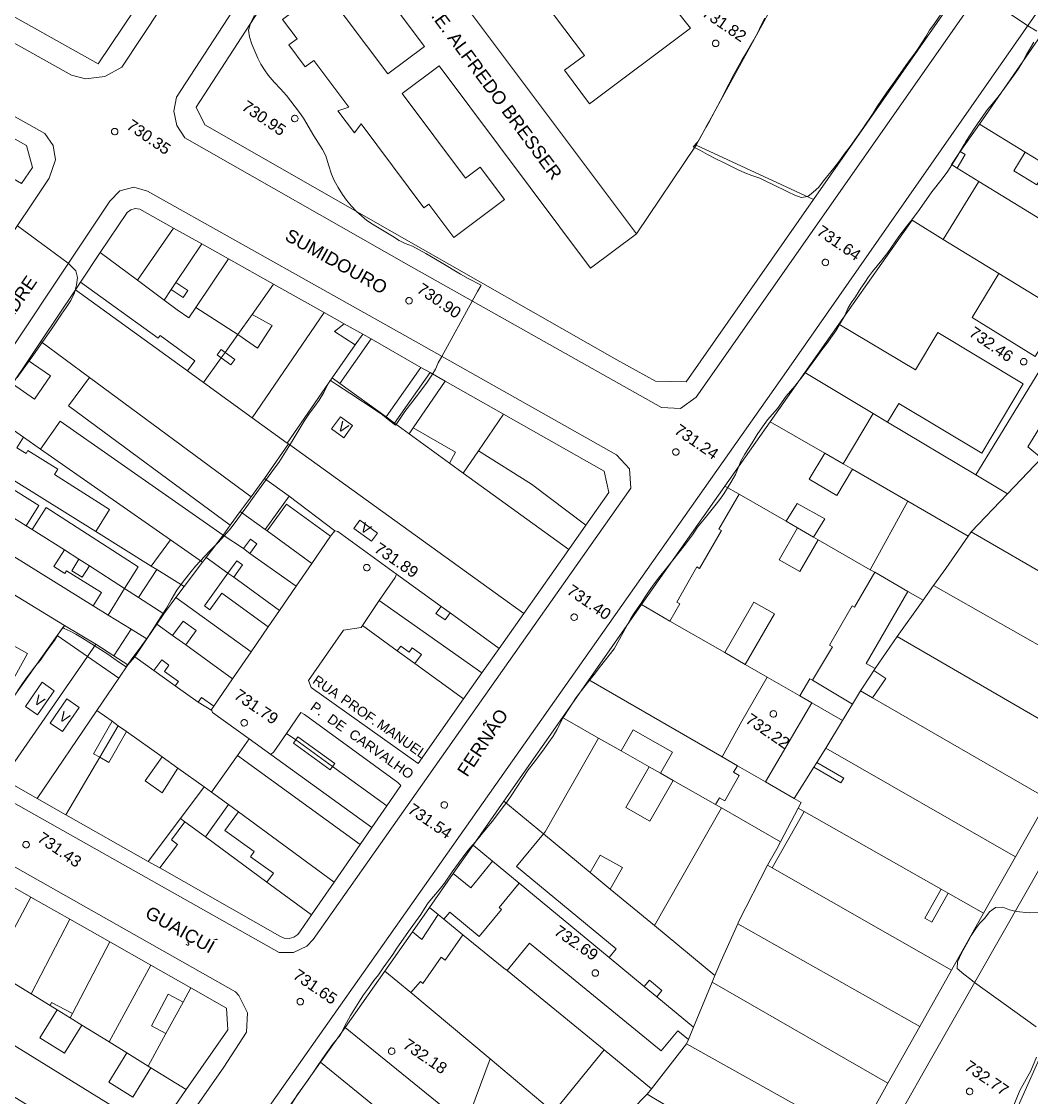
# Model space of a CAD drawing. Header units: metres. Extents: x 322294 to 7190115, y 7390841 to 10157759.
# Drawn here: x 322936.9 to 323092.1, y 7393447.9 to 7393613.1 of the extents above; entities that cross this region are included whole.
import ezdxf
from ezdxf.enums import TextEntityAlignment as Align

# ---------------------------------------------------------------- set-up
doc = ezdxf.new("R2010")
doc.units = ezdxf.units.M
doc.layers.get('0').update_dxf_attribs({"lineweight": 18})
for name, color, linetype, lineweight in [('100_SIST_VIARIO_MEIO_FIO', 1, 'Continuous', 18), ('108_SEP_FIS_CANT_CENT_ILHA', 7, 'Continuous', 18), ('160_P_SIMP_ASF_TOP', 7, 'Continuous', 18), ('168_P_SIMP_PARALE_TOP', 7, 'Continuous', 18), ('206_MURO_E_MURO_ARRIMO', 7, 'Continuous', 18), ('214_PROJ_BEIRAL_EDIF', 10, 'Continuous', 18), ('216_EDIF_NOTAVEL', 2, 'Continuous', 18), ('218_EDIF_NOTAVEL_TOP', 7, 'Continuous', 18), ('600_CURVA_MESTRA', 14, 'Continuous', 18), ('604_CURVA_INTERM', 7, 'Continuous', 18), ('606_PTO_COTADO', 7, 'Continuous', 18), ('608_PTO_COTADO_INTERVIA', 1, 'Continuous', 18)]:
    doc.layers.add(name, color=color, linetype=linetype, lineweight=lineweight)
doc.styles.add('Style-Arial', font='arial.ttf', dxfattribs={"height": 1.75})

# ---------------------------------------------------------------- blocks, each defined once
blk = doc.blocks.new('SP09')
at = {"color": 0, "linetype": 'Continuous'}
blk.add_lwpolyline([(-0.03, -0.51), (-0.14, -0.49), (-0.24, -0.46), (-0.31, -0.42), (-0.35, -0.39), (-0.42, -0.31), (-0.47, -0.24), (-0.51, -0.15), (-0.52, -0.09), (-0.52, 0.03), (-0.51, 0.11), (-0.48, 0.2), (-0.44, 0.27), (-0.4, 0.33), (-0.32, 0.39), (-0.23, 0.44), (-0.15, 0.48), (-0.1, 0.48), (-0.03, 0.48), (0.08, 0.48), (0.19, 0.44), (0.27, 0.4), (0.35, 0.32), (0.41, 0.23), (0.46, 0.11), (0.48, 0.03), (0.48, -0.03), (0.47, -0.08), (0.44, -0.21), (0.38, -0.3), (0.31, -0.38), (0.23, -0.44), (0.1, -0.49), (0.02, -0.51)], close=True, dxfattribs=at)
blk = doc.blocks.new('SP10')
at = {"color": 0, "linetype": 'Continuous'}
blk.add_lwpolyline([(-0.03, -0.51), (-0.14, -0.49), (-0.24, -0.46), (-0.31, -0.42), (-0.35, -0.39), (-0.42, -0.31), (-0.47, -0.24), (-0.51, -0.15), (-0.52, -0.09), (-0.52, 0.03), (-0.51, 0.11), (-0.48, 0.2), (-0.44, 0.27), (-0.4, 0.33), (-0.32, 0.39), (-0.23, 0.44), (-0.15, 0.48), (-0.1, 0.48), (-0.03, 0.48), (0.08, 0.48), (0.19, 0.44), (0.27, 0.4), (0.35, 0.32), (0.41, 0.23), (0.46, 0.11), (0.48, 0.03), (0.48, -0.03), (0.47, -0.08), (0.44, -0.21), (0.38, -0.3), (0.31, -0.38), (0.23, -0.44), (0.1, -0.49), (0.02, -0.51)], close=True, dxfattribs=at)

msp = doc.modelspace()

# ---------------------------------------------------------------- linework, layer by layer
at = {"layer": '100_SIST_VIARIO_MEIO_FIO'}
for points in [[(323022.846, 7393726.842), (323025.756, 7393724.57), (323026.823, 7393721.814), (323026.161, 7393718.934), (322973.298, 7393637.741), (322952.353, 7393606.114), (322949.743, 7393604.674), (322946.78, 7393604.349), (322944.601, 7393604.875), (322853.546, 7393655.928), (322817.077, 7393676.634), (322815.979, 7393678.578), (322815.788, 7393680.803), (322816.723, 7393683.184), (322876.239, 7393763.209), (322904.689, 7393802.35), (322907.443, 7393803.45), (322909.671, 7393803.269), (322911.645, 7393802.254), (322985.906, 7393751.814)], [(322772.667, 7393624.5), (322799.154, 7393659.968), (322805.082, 7393667.568), (322807.802, 7393668.769), (322810.041, 7393668.79), (322811.813, 7393668.223), (322940.539, 7393595.952), (322941.779, 7393594.093), (322942.152, 7393591.891), (322941.214, 7393589.083), (322911.045, 7393544.033), (322908.4, 7393542.706), (322906.169, 7393542.779), (322773.037, 7393617.48), (322771.787, 7393619.329), (322771.435, 7393621.533), (322771.911, 7393623.413)], [(322956.287, 7393587.088), (322954.199, 7393587.706), (322952.049, 7393587.147), (322950.503, 7393585.55), (322907.344, 7393520.883), (322903.406, 7393514.297), (322903.578, 7393512.086), (322904.374, 7393510.826), (322976.5, 7393470.182), (322978.732, 7393470.195), (322980.747, 7393471.153), (322981.746, 7393472.189), (323030.519, 7393541.505), (323030.344, 7393544.441), (323028.326, 7393546.609), (322997.897, 7393563.735)], [(322847.495, 7393430.969), (322845.464, 7393426.544), (322845.645, 7393424.317), (322845.906, 7393423.614), (322886.75, 7393382.448), (322889.405, 7393380.496), (322905.017, 7393373.258), (322909.758, 7393371.497), (322911.202, 7393371.824), (322912.169, 7393372.7), (322968.022, 7393452.599), (322971.487, 7393457.984), (322971.647, 7393460.947), (322970.342, 7393463.613), (322969.787, 7393464.177), (322900.535, 7393503.328), (322898.313, 7393503.566), (322896.173, 7393502.921), (322894.452, 7393501.494), (322875.46, 7393472.999)]]:
    msp.add_lwpolyline(points, close=True, dxfattribs=at)
for points in [[(323103.206, 7393644.916), (323040.574, 7393555.447), (323038.188, 7393553.724), (323035.249, 7393553.879), (322996.362, 7393575.727), (322962.021, 7393595.284), (322960.779, 7393597.142), (322960.34, 7393599.335), (322960.772, 7393601.528), (322985.793, 7393639.968), (323034.416, 7393714.048), (323036.993, 7393715.538), (323039.956, 7393715.816), (323041.498, 7393715.445), (323120.653, 7393677.106)], [(322955.03, 7393418.191), (323023.296, 7393515.176), (323054.462, 7393559.412), (323093.935, 7393615.931)], [(323104.992, 7393503.523), (323076.703, 7393453.953), (323062.432, 7393428.811)]]:
    msp.add_lwpolyline(points, dxfattribs=at)
at = {"layer": '108_SEP_FIS_CANT_CENT_ILHA'}
msp.add_lwpolyline([(323094.74, 7393457.175), (323088.943, 7393444.211), (323085.446, 7393435.838), (323079.188, 7393416.868), (323077.469, 7393408.805), (323076.349, 7393402.911), (323075.204, 7393393.987), (323074.63, 7393388.447), (323074.326, 7393382.455), (323074.296, 7393379.455), (323074.474, 7393371.118), (323074.958, 7393365.119), (323075.806, 7393363.925), (323078.28, 7393363.847), (323080.083, 7393365.314), (323080.106, 7393378.93), (323080.374, 7393386.424), (323081, 7393393.897), (323081.981, 7393401.332), (323083.022, 7393407.241), (323083.477, 7393409.479), (323087.206, 7393423.431), (323091.881, 7393436.169), (323098.381, 7393451.112)], dxfattribs=at)
at = {"layer": '206_MURO_E_MURO_ARRIMO'}
for p, q in [((323058.586, 7393585.793), (323084.213, 7393622.439)), ((322974.562, 7393616.663), (322963.778, 7393599.976)), ((322963.778, 7393599.976), (322965.122, 7393597.259)), ((322965.122, 7393597.259), (322994.236, 7393580.632)), ((323081.143, 7393593.148), (323079.769, 7393591.161)), ((323039.019, 7393557.811), (323058.586, 7393585.793)), ((323069.682, 7393576.912), (323073.746, 7393582.645)), ((322994.236, 7393580.632), (323028.393, 7393561.178)), ((323062.489, 7393566.685), (323069.682, 7393576.912)), ((322946.019, 7393573.132), (322945.222, 7393571.938)), ((322989.358, 7393565.104), (322986.497, 7393566.727)), ((322990.624, 7393564.387), (322989.358, 7393565.104)), ((322939.916, 7393563.99), (322937.988, 7393561.102)), ((323028.393, 7393561.178), (323034.347, 7393557.9)), ((322999.727, 7393559.223), (322998.298, 7393560.033)), ((323034.347, 7393557.9), (323039.019, 7393557.811)), ((323051.925, 7393551.665), (323057.245, 7393559.23)), ((323026.419, 7393544.081), (323010.996, 7393552.831)), ((323027.161, 7393540.797), (323026.419, 7393544.081)), ((323032.185, 7393523.599), (323044.995, 7393541.812)), ((323023.624, 7393535.781), (323027.161, 7393540.797)), ((322984.418, 7393534.098), (322985.08, 7393534.908)), ((322974.845, 7393520.2), (322976.577, 7393522.714)), ((322966.119, 7393507.53), (322966.462, 7393508.029)), ((322966.178, 7393507.346), (322966.119, 7393507.53)), ((323011.024, 7393493.422), (323020.029, 7393506.281)), ((322975.262, 7393500.603), (322971.905, 7393503.003)), ((323006.302, 7393486.678), (323011.024, 7393493.422)), ((322988.974, 7393486.791), (322990.765, 7393489.389)), ((323003.264, 7393482.339), (323006.302, 7393486.678)), ((322956.381, 7393484.185), (322958.165, 7393483.173)), ((322996.984, 7393473.369), (322999.597, 7393477.102)), ((322986.646, 7393458.678), (322992.769, 7393467.351))]:
    msp.add_line(p, q, dxfattribs=at)
for points in [[(323062.02, 7393633.283), (323040.593, 7393594.165)], [(323040.593, 7393594.165), (323031.395, 7393580.539)], [(323040.593, 7393594.165), (323058.586, 7393585.793)], [(323080.642, 7393590.627), (323079.769, 7393591.161)], [(323078.519, 7393579.653), (323073.746, 7393582.645)], [(322989.358, 7393565.104), (322988.206, 7393563.469)], [(322967.627, 7393561.503), (322968.217, 7393562.333)], [(322939.866, 7393547.487), (322937.27, 7393549.302)], [(322948.359, 7393534.842), (322956.875, 7393529.531)], [(322968.641, 7393528.46), (322969.533, 7393527.814)], [(322942.432, 7393518.853), (322943.548, 7393520.417)], [(322948.342, 7393517.521), (322947.056, 7393515.659)], [(322953.276, 7393514.375), (322951.144, 7393515.734)], [(323058.358, 7393508.53), (323056.506, 7393509.596)], [(322948.947, 7393500.177), (322951.794, 7393505.022)], [(322979.053, 7393502.824), (322984.707, 7393498.735)], [(323011.024, 7393493.422), (323017.111, 7393488.4)], [(323009.303, 7393484.203), (323006.302, 7393486.678)], [(323027.199, 7393469.44), (323013.382, 7393480.838)], [(323004.73, 7393472.935), (323011.045, 7393467.808), (323011.527, 7393467.415)], [(322996.732, 7393464.038), (323008.905, 7393453.865)], [(323034.52, 7393463.4), (323032.599, 7393464.985)]]:
    msp.add_lwpolyline(points, dxfattribs=at)
at = {"layer": '214_PROJ_BEIRAL_EDIF'}
for points in [[(322955.339, 7393626.105), (322959.98, 7393623.416), (322948.695, 7393606.625), (322890.352, 7393639.325), (322899.961, 7393654.599), (322913.479, 7393646.678), (322954.002, 7393623.823)], [(323117.675, 7393576.827), (323113.444, 7393579.414), (323105.953, 7393583.995), (323102.792, 7393585.928), (323094.626, 7393590.922), (323091.125, 7393593.063), (323084.067, 7393597.379), (323098.3, 7393617.971), (323100.36, 7393616.782), (323116.136, 7393607.683), (323123.453, 7393603.558), (323118.522, 7393594.811), (323106.952, 7393601.333), (323106.796, 7393601.057), (323105.048, 7393602.043), (323104.054, 7393600.279), (323101.576, 7393602.008), (323098.71, 7393597.898), (323128.551, 7393579.666), (323126.116, 7393576.158), (323123.926, 7393573.003), (323122.141, 7393574.095)], [(322920.013, 7393603.969), (322937.688, 7393594.077), (322938.624, 7393590.726), (322936.922, 7393588.272), (322917.664, 7393599.42), (322917.373, 7393599.583)], [(323091.125, 7393593.063), (323084.067, 7393597.379), (323081.143, 7393593.148), (323081.9, 7393592.685), (323080.642, 7393590.627), (323083.981, 7393588.585), (323101.38, 7393577.944), (323108.733, 7393573.448), (323110.022, 7393575.556), (323111.642, 7393576.468), (323113.444, 7393579.414), (323105.953, 7393583.995), (323104.211, 7393581.145), (323101.05, 7393583.079), (323102.792, 7393585.928), (323094.626, 7393590.922), (323092.88, 7393588.067), (323089.379, 7393590.208)], [(323091.125, 7393593.063), (323094.626, 7393590.922), (323092.88, 7393588.067), (323089.379, 7393590.208)], [(323097.224, 7393568.223), (323087.078, 7393574.423), (323078.519, 7393579.653), (323083.981, 7393588.585), (323101.38, 7393577.944), (323098.464, 7393573.176), (323099.766, 7393572.38)], [(322960.307, 7393581.413), (322954.745, 7393573.417), (322949.048, 7393577.669), (322953.147, 7393583.809), (322953.71, 7393584.231), (322954.421, 7393584.427), (322955.135, 7393584.309)], [(322960.637, 7393573.043), (322959.915, 7393571.965), (322958.84, 7393570.361), (322954.745, 7393573.417), (322960.307, 7393581.413), (322964.626, 7393578.995)], [(322968.217, 7393562.333), (322967.592, 7393562.785), (322966.995, 7393561.961), (322967.627, 7393561.503), (322964.912, 7393557.687), (322962.439, 7393559.477), (322963.567, 7393561.035), (322958.223, 7393564.903), (322957.936, 7393564.507), (322946.019, 7393573.132), (322949.048, 7393577.669), (322954.745, 7393573.417), (322958.84, 7393570.361), (322960.848, 7393568.861), (322962.662, 7393567.626), (322963.723, 7393569.208), (322970.186, 7393565.1)], [(322960.637, 7393573.043), (322964.626, 7393578.995), (322968.738, 7393576.693), (322963.723, 7393569.208), (322962.662, 7393567.626), (322960.848, 7393568.861), (322958.84, 7393570.361), (322959.915, 7393571.965), (322961.754, 7393570.732), (322962.477, 7393571.81)], [(322972.362, 7393568.159), (322970.186, 7393565.1), (322963.723, 7393569.208), (322968.738, 7393576.693), (322975.672, 7393572.81)], [(323096.719, 7393556.306), (323091.531, 7393547.848), (323093.622, 7393546.102), (323088.39, 7393540.612), (323083.509, 7393543.53), (323093.188, 7393559.368), (323095.123, 7393558.186), (323098.422, 7393563.585), (323095.059, 7393565.639), (323092.664, 7393561.719), (323082.944, 7393567.659), (323087.078, 7393574.423), (323097.224, 7393568.223), (323103.557, 7393564.353), (323103.155, 7393563.887), (323098.287, 7393558.249)], [(322970.186, 7393565.1), (322973.18, 7393562.996), (322975.418, 7393566.448), (322972.362, 7393568.159), (322975.672, 7393572.81), (322983.428, 7393568.468), (322972.396, 7393552.27), (322964.912, 7393557.687), (322967.627, 7393561.503), (322969.117, 7393560.425), (322969.704, 7393561.236), (322968.217, 7393562.333)], [(322947.383, 7393558.481), (322972.205, 7393540.167), (322974.268, 7393542.988), (322977.929, 7393548.267), (322977.724, 7393548.415), (322972.396, 7393552.27), (322964.912, 7393557.687), (322962.439, 7393559.477), (322945.222, 7393571.938), (322939.916, 7393563.99)], [(322988.206, 7393563.469), (322985.04, 7393565.547), (322986.497, 7393566.727), (322983.428, 7393568.468), (322972.396, 7393552.27), (322977.724, 7393548.415), (322984.653, 7393558.426)], [(323069.981, 7393551.617), (323067.773, 7393552.936), (323057.245, 7393559.23), (323062.489, 7393566.685), (323074.249, 7393559.655), (323077.67, 7393565.378), (323090.824, 7393557.515), (323084.462, 7393546.873), (323071.704, 7393554.5)], [(322985.825, 7393557.576), (322990.624, 7393564.387), (322998.298, 7393560.033), (322992.932, 7393552.416)], [(322935.571, 7393557.482), (322937.988, 7393561.102), (322941.403, 7393558.715), (322938.911, 7393555.149)], [(322968.995, 7393535.783), (322944.157, 7393554.109), (322947.383, 7393558.481), (322972.205, 7393540.167), (322970.552, 7393537.907)], [(322994.255, 7393551.455), (322992.932, 7393552.416), (322985.825, 7393557.576), (322984.653, 7393558.426), (322977.724, 7393548.415), (322977.929, 7393548.267), (323014.092, 7393522.266), (323020.988, 7393532.044), (323004.798, 7393543.8), (323002.67, 7393545.345), (322996.489, 7393549.833)], [(322996.489, 7393549.833), (322994.255, 7393551.455), (322999.727, 7393559.223), (323002.004, 7393557.931), (322997.099, 7393550.729)], [(323004.798, 7393543.8), (323002.67, 7393545.345), (323003.624, 7393547.028), (322997.099, 7393550.729), (323002.004, 7393557.931), (323010.996, 7393552.831), (323007.155, 7393547.234)], [(323118.95, 7393537.775), (323096.719, 7393556.306), (323091.531, 7393547.848), (323093.622, 7393546.102), (323115.481, 7393527.843), (323121.76, 7393535.432)], [(323073.087, 7393539.48), (323064.573, 7393544.383), (323063.15, 7393545.202), (323067.773, 7393552.936), (323069.981, 7393551.617), (323083.509, 7393543.53), (323088.39, 7393540.612), (323082.826, 7393534.775), (323082.373, 7393534.134)], [(322937.27, 7393549.302), (322932.388, 7393552.714), (322928.658, 7393547.127), (322935.298, 7393542.986), (322948.359, 7393534.842), (322950.48, 7393538.21), (322941.989, 7393543.559), (322942.507, 7393544.381), (322937.934, 7393547.262), (322937.643, 7393546.801), (322936.248, 7393547.68)], [(322939.866, 7393547.487), (322959.804, 7393533.553), (322964.743, 7393530.102), (322965.318, 7393530.865), (322967.901, 7393534.291), (322942.87, 7393551.785)], [(322985.93, 7393552.444), (322984.575, 7393550.577), (322986.448, 7393549.217), (322987.803, 7393551.084)], [(323060.312, 7393546.836), (323057.94, 7393542.867), (323062.159, 7393540.345), (323064.573, 7393544.383), (323073.087, 7393539.48), (323067.305, 7393528.967), (323059.312, 7393533.569), (323058.612, 7393533.972), (323060.328, 7393536.752), (323056.062, 7393539.128), (323054.404, 7393536.395), (323047.174, 7393540.558), (323044.995, 7393541.812), (323051.925, 7393551.665)], [(322978.068, 7393540.237), (322985.08, 7393534.908), (322985.536, 7393534.809), (322994.517, 7393528.272), (323001.394, 7393523.341), (323002.778, 7393522.338), (323010.297, 7393516.885), (323014.092, 7393522.266), (322977.929, 7393548.267), (322974.268, 7393542.988)], [(322937.644, 7393535.712), (322939.61, 7393538.832), (322934.65, 7393541.957), (322935.298, 7393542.986), (322928.658, 7393547.127), (322925.955, 7393543.079)], [(323007.155, 7393547.234), (323015.3, 7393542.085), (323023.624, 7393535.781), (323020.988, 7393532.044), (323004.798, 7393543.8)], [(323064.573, 7393544.383), (323063.15, 7393545.202), (323060.312, 7393546.836), (323057.94, 7393542.867), (323062.159, 7393540.345)], [(323088.39, 7393540.612), (323082.826, 7393534.775), (323109.313, 7393519.43), (323115.38, 7393527.72), (323115.481, 7393527.843), (323093.622, 7393546.102)], [(322947.972, 7393523.419), (322923.105, 7393538.809), (322925.955, 7393543.079), (322937.644, 7393535.712), (322938.56, 7393535.135), (322943.52, 7393532.008), (322941.927, 7393529.435), (322943.594, 7393528.403), (322943.843, 7393528.805), (322949.238, 7393525.465)], [(322970.552, 7393537.907), (322972.205, 7393540.167), (322974.268, 7393542.988), (322978.068, 7393540.237), (322974.373, 7393535.141)], [(323058.427, 7393511.993), (323058.02, 7393512.227), (323056.506, 7393509.596), (323051.482, 7393512.489), (323048.107, 7393514.432), (323052.577, 7393522.197), (323049.446, 7393523.999), (323044.976, 7393516.235), (323036.551, 7393521.085), (323038.067, 7393523.718), (323037.576, 7393524.001), (323040.683, 7393529.397), (323041.105, 7393529.154), (323044.448, 7393534.96), (323044.075, 7393535.174), (323047.174, 7393540.558), (323054.404, 7393536.395), (323056.143, 7393535.394), (323053.329, 7393530.507), (323056.499, 7393528.682), (323059.312, 7393533.569), (323067.305, 7393528.967), (323067.991, 7393528.572), (323064.901, 7393523.205), (323064.541, 7393523.412), (323061.071, 7393517.385), (323061.504, 7393517.136)], [(322947.972, 7393523.419), (322950.257, 7393522.005), (322953.76, 7393519.837), (322951.144, 7393515.734), (322948.342, 7393517.521), (322943.548, 7393520.417), (322935.508, 7393525.292), (322929.325, 7393529.042), (322920.259, 7393534.547), (322923.105, 7393538.809)], [(322938.56, 7393535.135), (322940.743, 7393538.522), (322954.877, 7393529.414), (322952.786, 7393526.092), (322947.371, 7393529.581), (322945.766, 7393530.592), (322943.52, 7393532.008)], [(322970.552, 7393537.907), (322974.373, 7393535.141), (322974.671, 7393534.925), (322981.555, 7393529.941), (322979.131, 7393526.422), (322972.037, 7393531.472), (322973.104, 7393532.944), (322972.089, 7393533.679), (322971.016, 7393532.199), (322967.901, 7393534.291), (322968.995, 7393535.783)], [(322974.671, 7393534.925), (322981.555, 7393529.941), (322984.418, 7393534.098), (322977.636, 7393539.015)], [(323058.612, 7393533.972), (323056.143, 7393535.394), (323054.404, 7393536.395), (323056.062, 7393539.128), (323060.328, 7393536.752)], [(323082.373, 7393534.134), (323073.087, 7393539.48), (323067.305, 7393528.967), (323067.991, 7393528.572), (323073.075, 7393525.645), (323075.422, 7393524.294), (323077.028, 7393526.525), (323078.903, 7393529.131)], [(322988.893, 7393536.547), (322987.986, 7393535.286), (322990.694, 7393533.338), (322991.601, 7393534.6)], [(323059.312, 7393533.569), (323058.612, 7393533.972), (323056.143, 7393535.394), (323053.329, 7393530.507), (323056.499, 7393528.682)], [(323082.373, 7393534.134), (323082.826, 7393534.775), (323109.313, 7393519.43), (323104.494, 7393510.976), (323077.028, 7393526.525), (323078.903, 7393529.131)], [(322957.703, 7393529.015), (322961.935, 7393526.376), (322964.743, 7393530.102), (322959.804, 7393533.553), (322956.875, 7393529.531)], [(322969.533, 7393527.814), (322976.577, 7393522.714), (322979.131, 7393526.422), (322972.037, 7393531.472), (322971.016, 7393532.199), (322967.901, 7393534.291), (322965.318, 7393530.865), (322968.641, 7393528.46), (322970.007, 7393530.344), (322970.899, 7393529.698)], [(322947.371, 7393529.581), (322945.766, 7393530.592), (322944.668, 7393528.817), (322946.281, 7393527.819)], [(322968.641, 7393528.46), (322965.061, 7393523.399), (322965.883, 7393522.802), (322967.735, 7393525.355), (322974.845, 7393520.2), (322972.195, 7393516.352), (322960.669, 7393524.697), (322961.935, 7393526.376), (322964.743, 7393530.102), (322965.318, 7393530.865)], [(322926.178, 7393523.387), (322927.073, 7393524.995), (322929.325, 7393529.042), (322935.508, 7393525.292), (322932.147, 7393519.251), (322937.837, 7393516.085), (322930.428, 7393502.767), (322920.22, 7393508.447), (322927.533, 7393521.591), (322925.736, 7393522.591)], [(322958.816, 7393522.206), (322959.034, 7393522.528), (322960.669, 7393524.697), (322961.935, 7393526.376), (322957.703, 7393529.015), (322954.93, 7393524.71)], [(323002.778, 7393522.338), (323010.297, 7393516.885), (323007.635, 7393513.11), (322991.901, 7393524.232), (322994.338, 7393527.755), (322994.517, 7393528.272), (323001.394, 7393523.341), (323000.607, 7393522.256), (323001.991, 7393521.253)], [(323067.857, 7393513.502), (323068.057, 7393513.794), (323066.701, 7393514.575), (323073.075, 7393525.645), (323067.991, 7393528.572), (323064.901, 7393523.205), (323064.541, 7393523.412), (323061.071, 7393517.385), (323061.504, 7393517.136), (323058.427, 7393511.993), (323064.566, 7393508.322), (323065.794, 7393510.347), (323067.274, 7393512.647)], [(323075.422, 7393524.294), (323071.421, 7393518.729), (323099.612, 7393502.412), (323104.494, 7393510.976), (323077.028, 7393526.525)], [(322954.93, 7393524.71), (322952.786, 7393526.092), (322950.257, 7393522.005), (322953.76, 7393519.837), (322956.191, 7393518.332), (322957.746, 7393520.628), (322958.816, 7393522.206)], [(322960.154, 7393518.884), (322957.746, 7393520.628), (322958.816, 7393522.206), (322959.034, 7393522.528), (322960.669, 7393524.697), (322972.195, 7393516.352), (322969.352, 7393512.225), (322962.174, 7393517.422), (322963.767, 7393519.618), (322961.748, 7393521.082)], [(322997.357, 7393514.575), (323004.847, 7393509.157), (323007.635, 7393513.11), (322991.901, 7393524.232), (322989.312, 7393520.393), (322994.659, 7393516.526), (322995.185, 7393517.25), (322996.471, 7393516.318), (322996.947, 7393516.976), (322998.357, 7393515.954)], [(323044.563, 7393500.23), (323024.058, 7393512.036), (323025.391, 7393513.94), (323032.185, 7393523.599), (323036.551, 7393521.085), (323044.976, 7393516.235), (323048.107, 7393514.432), (323051.482, 7393512.489), (323047.581, 7393505.713)], [(323044.976, 7393516.235), (323048.107, 7393514.432), (323052.577, 7393522.197), (323049.446, 7393523.999)], [(322960.154, 7393518.884), (322962.174, 7393517.422), (322969.352, 7393512.225), (322966.462, 7393508.029), (322964.592, 7393509.367), (322964.056, 7393508.618), (322960.549, 7393511.129), (322961.032, 7393511.796), (322958.884, 7393513.354), (322959.578, 7393514.313), (322958.472, 7393515.115), (322957.279, 7393513.469), (322954.328, 7393515.582), (322956.191, 7393518.332), (322957.746, 7393520.628)], [(322997.357, 7393514.575), (322994.659, 7393516.526), (322989.312, 7393520.393), (322989.106, 7393520.088), (322986.386, 7393519.688), (322981.047, 7393511.933), (322981.425, 7393510.88), (322997.852, 7393499.239), (323004.847, 7393509.157)], [(322947.056, 7393515.659), (322942.432, 7393518.853), (322928.839, 7393499.805), (322934.061, 7393496.843)], [(323067.857, 7393513.502), (323068.057, 7393513.794), (323071.421, 7393518.729), (323099.612, 7393502.412), (323094.661, 7393493.727), (323067.655, 7393509.276), (323069.686, 7393512.256)], [(322947.056, 7393515.659), (322951.882, 7393512.326), (322948.507, 7393507.364), (322939.321, 7393493.861), (322934.061, 7393496.843)], [(322948.507, 7393507.364), (322951.882, 7393512.326), (322953.276, 7393514.375), (322954.328, 7393515.582), (322957.279, 7393513.469), (322960.549, 7393511.129), (322964.056, 7393508.618), (322966.178, 7393507.346), (322966.281, 7393507.025), (322971.905, 7393503.003), (322970.105, 7393500.439), (322966.144, 7393494.797), (322965.006, 7393495.608), (322960.944, 7393498.502), (322958.54, 7393500.215), (322953.043, 7393504.132), (322951.794, 7393505.022), (322950.849, 7393505.695)], [(322940.097, 7393511.681), (322941.963, 7393510.393), (322939.402, 7393506.684), (322937.536, 7393507.973)], [(323046.903, 7393498.882), (323044.563, 7393500.23), (323024.058, 7393512.036), (323020.029, 7393506.281), (323025.577, 7393503.125), (323029.059, 7393501.143), (323030.898, 7393504.375), (323036.928, 7393500.944), (323035.089, 7393497.712), (323037.027, 7393496.609), (323043.546, 7393492.9), (323044.149, 7393493.96), (323044.951, 7393493.503), (323047.159, 7393497.384), (323046.322, 7393497.86)], [(323064.566, 7393508.322), (323065.794, 7393510.347), (323067.655, 7393509.276), (323094.661, 7393493.727), (323089.612, 7393484.87), (323060.465, 7393501.58), (323063.052, 7393505.827)], [(322943.914, 7393509.117), (322941.362, 7393505.423), (322943.238, 7393504.127), (322945.79, 7393507.822)], [(323055.648, 7393493.847), (323058.636, 7393498.644), (323059.081, 7393499.358), (323060.465, 7393501.58), (323063.052, 7393505.827), (323058.358, 7393508.53), (323051.196, 7393496.411)], [(322950.849, 7393505.695), (322948.507, 7393507.364), (322939.321, 7393493.861), (322943.759, 7393491.344), (322948.947, 7393500.177), (322948.018, 7393500.703)], [(322984.707, 7393498.735), (322985.063, 7393499.227), (322979.409, 7393503.316), (322979.053, 7393502.824), (322977.655, 7393503.836), (322979.86, 7393507.032), (322980.426, 7393506.762), (322994.72, 7393496.284), (322995.206, 7393495.831), (322993.049, 7393492.701)], [(322960.944, 7393498.502), (322965.006, 7393495.608), (322961.362, 7393490.781), (322956.381, 7393484.185), (322943.759, 7393491.344), (322948.947, 7393500.177), (322950.349, 7393499.382), (322953.043, 7393504.132), (322958.54, 7393500.215), (322955.93, 7393496.569), (322958.543, 7393494.699)], [(322984.707, 7393498.735), (322984.351, 7393498.242), (322978.697, 7393502.331), (322979.053, 7393502.824), (322977.655, 7393503.836), (322975.706, 7393501.011), (322975.262, 7393500.603), (322990.765, 7393489.389), (322993.049, 7393492.701)], [(323035.089, 7393497.712), (323033.335, 7393498.71), (323029.059, 7393501.143), (323030.898, 7393504.375), (323036.928, 7393500.944)], [(323024.305, 7393482.466), (323017.111, 7393488.4), (323017.393, 7393488.741), (323025.577, 7393503.125), (323029.059, 7393501.143), (323033.335, 7393498.71), (323029.766, 7393492.439), (323033.459, 7393490.338), (323037.027, 7393496.609), (323043.546, 7393492.9), (323044.437, 7393492.393), (323034.162, 7393474.334), (323027.366, 7393479.941), (323029.238, 7393483.23), (323025.84, 7393485.164)], [(323059.081, 7393499.358), (323060.465, 7393501.58), (323089.612, 7393484.87), (323084.695, 7393476.244), (323079.291, 7393479.303), (323078.226, 7393479.906), (323057.157, 7393491.828), (323056.249, 7393492.342), (323056.719, 7393493.231), (323055.648, 7393493.847), (323058.636, 7393498.644), (323062.816, 7393496.247), (323063.234, 7393496.977)], [(322966.144, 7393494.797), (322970.105, 7393500.439), (322988.974, 7393486.791), (322984.99, 7393481.013), (322970.246, 7393491.809), (322968.749, 7393492.899)], [(323037.027, 7393496.609), (323035.089, 7393497.712), (323033.335, 7393498.71), (323029.766, 7393492.439), (323033.459, 7393490.338)], [(323055.648, 7393493.847), (323056.719, 7393493.231), (323056.249, 7393492.342), (323053.539, 7393487.214), (323044.437, 7393492.393), (323043.546, 7393492.9), (323044.149, 7393493.96), (323044.951, 7393493.503), (323047.159, 7393497.384), (323046.322, 7393497.86), (323046.903, 7393498.882), (323051.196, 7393496.411)], [(322962.047, 7393490.276), (322965.183, 7393487.969), (322968.749, 7393492.899), (322966.144, 7393494.797), (322965.006, 7393495.608), (322961.362, 7393490.781)], [(322974.644, 7393481.009), (322975.629, 7393482.371), (322972.124, 7393484.906), (322972.692, 7393485.692), (322968.181, 7393488.954), (322970.246, 7393491.809), (322984.99, 7393481.013), (322981.507, 7393475.96)], [(323046.947, 7393474.62), (323047.079, 7393474.916), (323051.552, 7393483.61), (323052.96, 7393486.119), (323053.539, 7393487.214), (323044.437, 7393492.393), (323034.162, 7393474.334), (323043.457, 7393466.666), (323044.344, 7393468.794)], [(323079.291, 7393479.303), (323076.764, 7393474.875), (323075.701, 7393475.482), (323078.226, 7393479.906), (323057.157, 7393491.828), (323052.242, 7393483.216), (323079.782, 7393467.498), (323084.695, 7393476.244)], [(322962.047, 7393490.276), (322965.183, 7393487.969), (322974.644, 7393481.009), (322981.507, 7393475.96), (322979.817, 7393473.51), (322979.363, 7393472.945), (322978.747, 7393472.543), (322978.033, 7393472.361), (322977.297, 7393472.418), (322976.619, 7393472.708), (322958.165, 7393483.173), (322960.905, 7393486.802), (322959.962, 7393487.514)], [(323017.111, 7393488.4), (323024.305, 7393482.466), (323027.366, 7393479.941), (323034.162, 7393474.334), (323043.457, 7393466.666), (323043.033, 7393465.648), (323040.159, 7393458.748), (323034.52, 7393463.4), (323035.304, 7393464.351), (323033.383, 7393465.936), (323032.599, 7393464.985), (323027.199, 7393469.44), (323028.293, 7393470.766), (323012.983, 7393483.396)], [(323027.366, 7393479.941), (323024.305, 7393482.466), (323025.84, 7393485.164), (323029.238, 7393483.23)], [(323009.303, 7393484.203), (323013.382, 7393480.838), (323010.307, 7393477.111), (323010.676, 7393476.806), (323007.261, 7393472.667), (323002.717, 7393476.415), (323001.805, 7393475.309), (323000.923, 7393476.025), (322999.597, 7393477.102), (323003.264, 7393482.339), (323005.943, 7393480.13)], [(323051.552, 7393483.61), (323047.079, 7393474.916), (323046.947, 7393474.62), (323074.906, 7393458.82), (323079.782, 7393467.498), (323052.242, 7393483.216)], [(322938.367, 7393478.703), (322931.813, 7393482.422), (322926.341, 7393474.983), (322934.088, 7393470.586)], [(322934.088, 7393470.586), (322932.48, 7393467.536), (322935.527, 7393465.653), (322938.434, 7393463.857), (322944.362, 7393475.301), (322938.367, 7393478.703)], [(322941.326, 7393462.071), (322941.554, 7393462.506), (322944.748, 7393460.834), (322950.498, 7393471.819), (322944.362, 7393475.301), (322938.434, 7393463.857)], [(322996.732, 7393464.038), (322992.769, 7393467.351), (322996.984, 7393473.369), (322998.437, 7393472.171), (323000.923, 7393476.025), (323001.805, 7393475.309), (323004.73, 7393472.935), (323002.005, 7393469.044), (323001.4, 7393469.468), (322998.596, 7393465.463), (322998.208, 7393465.735)], [(323043.457, 7393466.666), (323044.344, 7393468.794), (323046.947, 7393474.62), (323074.906, 7393458.82), (323070.021, 7393450.125), (323043.033, 7393465.648)], [(322944.748, 7393460.834), (322944.401, 7393460.171), (322946.226, 7393459.043), (322950.381, 7393456.477), (322956.786, 7393468.251), (322950.498, 7393471.819)], [(322938.434, 7393463.857), (322935.527, 7393465.653), (322932.598, 7393460.911), (322929.115, 7393463.062), (322932.045, 7393467.804), (322926.327, 7393471.337), (322922.061, 7393464.431), (322957.607, 7393442.47), (322962.253, 7393449.142), (322956.812, 7393452.503), (322954.04, 7393448.016), (322950.341, 7393450.301), (322953.114, 7393454.788), (322950.381, 7393456.477), (322946.226, 7393459.043), (322943.569, 7393454.743), (322939.738, 7393457.109), (322942.395, 7393461.41), (322941.326, 7393462.071)], [(323039.388, 7393456.846), (323037.733, 7393458.198), (323035.198, 7393455.095), (323014.965, 7393471.623), (323011.527, 7393467.415), (323026.437, 7393455.235), (323033.722, 7393449.284), (323039.109, 7393456.156)], [(322961.753, 7393462.59), (322962.938, 7393464.76), (322956.786, 7393468.251), (322950.381, 7393456.477), (322953.114, 7393454.788), (322956.385, 7393452.767), (322959.128, 7393457.787), (322956.919, 7393458.943), (322959.457, 7393463.792)], [(322922.061, 7393464.431), (322957.607, 7393442.47), (322953.784, 7393436.98), (322915.015, 7393460.787), (322919.162, 7393466.222)], [(323039.388, 7393456.846), (323040.159, 7393458.748), (323043.033, 7393465.648), (323070.021, 7393450.125), (323067.448, 7393445.546), (323065.193, 7393441.578), (323039.109, 7393456.156)], [(322956.812, 7393452.503), (322956.385, 7393452.767), (322959.128, 7393457.787), (322961.753, 7393462.59), (322962.938, 7393464.76), (322968.413, 7393461.653), (322968.651, 7393458.328), (322962.253, 7393449.142)], [(322942.395, 7393461.41), (322944.401, 7393460.171), (322946.226, 7393459.043), (322943.569, 7393454.743), (322939.738, 7393457.109)], [(323018.659, 7393445.713), (323008.905, 7393453.865), (323005.14, 7393443.701), (322986.646, 7393458.678), (322982.878, 7393453.339), (322999.982, 7393439.421), (323007.206, 7393433.436), (323009.258, 7393431.695), (323009.9, 7393431.984), (323016.204, 7393435.686), (323024.701, 7393440.663)], [(323033.722, 7393449.284), (323039.109, 7393456.156), (323065.193, 7393441.578), (323059.963, 7393432.38), (323033.053, 7393448.431)], [(322956.385, 7393452.767), (322956.812, 7393452.503), (322954.04, 7393448.016), (322950.341, 7393450.301), (322953.114, 7393454.788)], [(323024.701, 7393440.663), (323025.734, 7393440.997), (323033.053, 7393448.431), (323033.722, 7393449.284), (323026.437, 7393455.235), (323018.659, 7393445.713)], [(323007.206, 7393433.436), (323004.553, 7393432.164), (323001.277, 7393434.878), (322996.597, 7393429.228), (322977.248, 7393445.365), (322982.878, 7393453.339), (322999.982, 7393439.421)], [(323055.256, 7393424.1), (323059.963, 7393432.38), (323033.053, 7393448.431), (323025.734, 7393440.997)]]:
    msp.add_lwpolyline(points, close=True, dxfattribs=at)
at = {"layer": '216_EDIF_NOTAVEL'}
for points in [[(323020.658, 7393641.805), (323017.13, 7393639.161), (323016.525, 7393639.968), (323006.867, 7393632.731), (323017.12, 7393619.048), (323015.804, 7393618.062), (323023.399, 7393607.926), (323020.337, 7393605.632), (323024.198, 7393600.479), (323039.719, 7393612.109), (323025.277, 7393630.251), (323028.305, 7393632.519)], [(322994.398, 7393629.913), (323031.395, 7393580.539), (323024.353, 7393575.262), (323001.091, 7393606.306), (322995.41, 7393602.049), (323005.149, 7393589.051), (323007.403, 7393590.74), (323011.108, 7393585.796), (323003.347, 7393579.981), (322999.509, 7393585.104), (322998.757, 7393584.541), (322989.092, 7393597.439), (322988.064, 7393596.059), (322985.541, 7393599.427), (322987.226, 7393599.986), (322981.853, 7393607.156), (322980.522, 7393606.158), (322978.003, 7393609.52), (322979.263, 7393610.464), (322977.045, 7393613.423), (322983.404, 7393618.188), (322993.215, 7393605.094), (322998.841, 7393609.309), (322987.34, 7393624.658)]]:
    msp.add_lwpolyline(points, close=True, dxfattribs=at)
at = {"layer": '600_CURVA_MESTRA', "elevation": 730}
msp.add_lwpolyline([(322936.275, 7393558.488), (322937.208, 7393559.728), (322937.998, 7393560.893), (322938.702, 7393561.801), (322941.648, 7393566.066), (322943.094, 7393568.21), (322943.786, 7393569.201), (322944.496, 7393570.288), (322945.072, 7393571.479), (322945.394, 7393572.712), (322945.516, 7393573.816), (322945.261, 7393574.841), (322944.132, 7393576.004), (322936.307, 7393581.756)], dxfattribs=at)
at = {"layer": '604_CURVA_INTERM'}
for points, elevation in [([(323084.027, 7393617.519), (323091.504, 7393612.45), (323092.873, 7393611.621)], 732), ([(322972.721, 7393614.057), (322972.143, 7393612.984), (322971.81, 7393611.776), (322971.944, 7393610.76), (322972.301, 7393609.622), (322973.253, 7393607.478), (322973.721, 7393606.58), (322974.267, 7393605.714), (322974.836, 7393604.889), (322975.775, 7393603.799), (322976.723, 7393602.811), (322977.667, 7393601.768), (322979.629, 7393599.157), (322980.231, 7393598.265), (322981.849, 7393595.58), (322983.151, 7393593.485), (322983.663, 7393592.486), (322984.071, 7393591.139), (322984.546, 7393589.711), (322984.986, 7393588.694), (322985.578, 7393587.617), (322986.241, 7393586.57), (322986.873, 7393585.696), (322987.625, 7393584.757), (322988.384, 7393583.956), (322989.146, 7393583.285), (322990.005, 7393582.598), (322990.866, 7393581.991), (322993.909, 7393580.188), (322994.968, 7393579.514), (322995.878, 7393579.046), (322997.012, 7393578.637), (322999.049, 7393577.519), (323001.383, 7393576.115), (323004.384, 7393574.347), (323005.558, 7393573.657), (323007.523, 7393572.634), (323006.962, 7393571.695), (323006.142, 7393570.207), (323001.496, 7393561.709), (323000.921, 7393560.7), (323000.518, 7393559.734), (322999.98, 7393558.846), (322999.272, 7393557.74), (322997.904, 7393555.954), (322995.81, 7393553.261), (322994.573, 7393551.388), (322994.379, 7393551.135), (322993.524, 7393551.796), (322992.366, 7393552.733), (322991.408, 7393553.405), (322987.364, 7393556.077), (322985.473, 7393557.299), (322984.551, 7393557.923), (322984.336, 7393558.042), (322983.828, 7393557.135), (322983.382, 7393556.168), (322982.664, 7393554.979), (322982.014, 7393554.049), (322981.194, 7393552.978), (322980.342, 7393551.75), (322978.52, 7393548.72), (322976.446, 7393545.406), (322975.821, 7393544.529), (322973.762, 7393541.76), (322972.408, 7393539.91), (322971.812, 7393539.021), (322970.186, 7393536.8), (322969.157, 7393535.408), (322968.144, 7393534.211), (322967.093, 7393533.067), (322965.796, 7393531.804), (322964.366, 7393530.29), (322963.682, 7393529.503), (322963.005, 7393528.691), (322961.838, 7393527.226), (322960.804, 7393525.801), (322959.922, 7393524.354), (322959.201, 7393523.072), (322958.439, 7393521.859), (322957.785, 7393520.874), (322957.008, 7393519.632), (322956.222, 7393518.438), (322955.441, 7393517.323), (322954.722, 7393516.344), (322954.065, 7393515.497), (322953.434, 7393514.638), (322953.034, 7393514.049), (322952.002, 7393514.699), (322951.122, 7393515.325), (322950.213, 7393516.007), (322949.08, 7393516.739), (322946.317, 7393518.446), (322945.309, 7393519.046), (322944.406, 7393519.547), (322943.478, 7393519.948), (322943.273, 7393520.082), (322942.593, 7393519.058), (322941.988, 7393518.091), (322941.35, 7393517.209), (322940.567, 7393516.167), (322939.837, 7393515.094), (322939.162, 7393514.249), (322937.838, 7393512.546), (322937.09, 7393511.491), (322936.392, 7393510.423)], 731), ([(323051.113, 7393613.62), (323050.571, 7393612.558), (323050.025, 7393611.439), (323049.444, 7393610.307), (323048.296, 7393608.343), (323047.595, 7393607.186), (323046.394, 7393605.071), (323044.812, 7393602.028), (323044.247, 7393600.913), (323042.599, 7393597.835), (323042.083, 7393596.935), (323041.494, 7393595.827), (323040.836, 7393594.65), (323040.121, 7393593.865), (323040.232, 7393593.821), (323041.258, 7393593.298), (323042.332, 7393592.692), (323043.574, 7393592.055), (323044.866, 7393591.446), (323045.999, 7393590.858), (323047.039, 7393590.356), (323048.056, 7393589.892), (323049.103, 7393589.482), (323050.351, 7393589.094), (323051.389, 7393588.539), (323052.369, 7393588.126), (323054.658, 7393586.984), (323055.747, 7393586.469), (323056.721, 7393586.117), (323057.717, 7393586.24), (323058.531, 7393586.922), (323059.424, 7393587.7), (323060.151, 7393588.655), (323061.734, 7393590.633), (323062.602, 7393591.754), (323063.305, 7393592.749), (323064.201, 7393593.941), (323065.198, 7393595.315), (323066.181, 7393596.71), (323067.742, 7393599.045), (323068.348, 7393600.063), (323069.801, 7393602.174), (323071.253, 7393604.194), (323072.76, 7393606.396), (323073.459, 7393607.28), (323074.114, 7393608.143), (323074.686, 7393608.972), (323075.897, 7393610.881), (323076.41, 7393611.779), (323077.084, 7393612.67), (323078.298, 7393614.446)], 732), ([(323092.45, 7393609.965), (323091.904, 7393609.067), (323091.317, 7393608.041), (323090.756, 7393606.987), (323090.011, 7393605.81), (323089.422, 7393604.942), (323087.093, 7393601.76), (323086.025, 7393600.426), (323085.334, 7393599.592), (323084.699, 7393598.748), (323083.307, 7393596.739), (323081.978, 7393594.686), (323081.744, 7393594.265), (323080.557, 7393592.267), (323079.846, 7393591.109), (323079.227, 7393590.154), (323078.37, 7393588.982), (323076.769, 7393586.956), (323074.889, 7393584.252), (323073.709, 7393582.653), (323072.9, 7393581.646), (323071.712, 7393580.121), (323069.995, 7393577.682), (323069.102, 7393576.509), (323067.639, 7393574.738), (323067.047, 7393573.902), (323066.47, 7393573.039), (323065.851, 7393572.163), (323065.03, 7393570.881), (323064.385, 7393569.936), (323063.892, 7393569.042), (323063.417, 7393568.008), (323062.01, 7393565.655), (323060.621, 7393563.704), (323059.891, 7393562.736), (323059.12, 7393561.656), (323056.989, 7393558.785), (323055.726, 7393557.168), (323054.412, 7393555.611), (323053.063, 7393553.704), (323051.55, 7393551.974), (323050.753, 7393550.921), (323049.915, 7393549.713), (323049.15, 7393548.451), (323048.047, 7393546.709), (323047.453, 7393545.643), (323046.592, 7393543.596), (323045.915, 7393542.333), (323044.841, 7393540.636), (323044.203, 7393539.749), (323043.454, 7393538.769), (323041.79, 7393536.715), (323040.783, 7393535.513), (323040.012, 7393534.343), (323038.934, 7393532.866), (323036.003, 7393529.179), (323034.956, 7393527.849), (323034.136, 7393526.774), (323033.35, 7393525.697), (323032.728, 7393524.801), (323032.102, 7393523.809), (323031.128, 7393522.452), (323030.594, 7393521.553), (323029.373, 7393519.315), (323027.954, 7393516.84), (323025.901, 7393514.167), (323024.927, 7393512.855), (323023.892, 7393511.618), (323022.936, 7393510.411), (323022.124, 7393509.343), (323020.9, 7393507.454), (323020.161, 7393506.273), (323019.184, 7393504.379), (323018.585, 7393503.395), (323017.965, 7393502.491), (323017.248, 7393501.487), (323015.738, 7393499.458), (323014.773, 7393498.24), (323013.873, 7393496.892), (323012.162, 7393494.272), (323011.466, 7393493.267), (323010.783, 7393492.332), (323009.273, 7393490.375), (323008.435, 7393489.32), (323006.693, 7393487.203), (323005.822, 7393486.205), (323005.059, 7393485.266), (323004.055, 7393483.918), (323003.108, 7393482.605), (323001.913, 7393480.86), (323001.08, 7393479.803), (323000.203, 7393478.806), (322999.423, 7393477.82), (322998.837, 7393476.973), (322998.265, 7393476.037), (322996.643, 7393473.767), (322994.616, 7393470.887), (322993.954, 7393469.876), (322992.504, 7393467.844), (322991.77, 7393466.789), (322991.042, 7393465.903), (322990.215, 7393464.712), (322989.462, 7393463.68), (322988.767, 7393462.597), (322987.492, 7393460.509), (322986.841, 7393459.381), (322985.913, 7393457.509), (322984.697, 7393456.062), (322983.221, 7393453.998), (322980.958, 7393450.673), (322979.342, 7393448.378), (322976.906, 7393444.582)], 732)]:
    msp.add_lwpolyline(points, dxfattribs=dict(at, elevation=elevation))
at = {"layer": '604_CURVA_INTERM', "elevation": 733, "flags": 128}
for points in [[(323092.788, 7393458.776), (323083.344, 7393465.588), (323082.737, 7393466.063), (323081.679, 7393466.859), (323080.668, 7393467.72), (323080.708, 7393468.772), (323081.33, 7393470.086), (323082.346, 7393471.92), (323082.819, 7393472.826), (323083.537, 7393473.873), (323084.145, 7393474.686), (323084.926, 7393475.493), (323085.641, 7393476.434), (323086.551, 7393477.116), (323087.654, 7393477.15), (323088.71, 7393476.736), (323089.705, 7393476.498), (323091.734, 7393476.265), (323094.384, 7393476.323)], [(323088.826, 7393445.37), (323090.297, 7393449.02), (323091.957, 7393452.058), (323092.858, 7393454.133)]]:
    msp.add_lwpolyline(points, dxfattribs=at)

# ---------------------------------------------------------------- block references
at = {"layer": '606_PTO_COTADO', "rotation": 325.5688295630279}
for p in [(323043.587, 7393609.76, 731.82), (322978.944, 7393598.226, 730.955), (323060.447, 7393576.132, 731.645), (322996.498, 7393570.246, 730.905), (323090.906, 7393560.886, 732.465), (322990.009, 7393529.28, 731.88), (323021.863, 7393521.671, 731.4), (323052.452, 7393506.825, 732.22), (322971.172, 7393505.453, 731.795), (323001.902, 7393492.845, 731.54), (322937.677, 7393486.752, 731.435), (323025.101, 7393467.034, 732.68), (322993.826, 7393455.041, 732.185), (323082.597, 7393448.859, 732.76)]:
    msp.add_blockref('SP09', p, dxfattribs=at)
at = {"layer": '608_PTO_COTADO_INTERVIA', "rotation": 325.5688295630279}
for p in [(322951.291, 7393596.22, 730.35), (323037.481, 7393547.03, 731.24), (322979.786, 7393462.649, 731.655)]:
    msp.add_blockref('SP10', p, dxfattribs=at)

# ---------------------------------------------------------------- texts
at = {"layer": '160_P_SIMP_ASF_TOP', "style": 'Style-Arial'}
for s, rotation, p in [('SUMIDOURO', 330.73003, (322977.721, 7393580.538)), ('GUAIÇUÍ', 330.58007, (322956.237, 7393476.575))]:
    msp.add_text(s, height=2, rotation=rotation, dxfattribs=at).set_placement(p, align=Align.MIDDLE_LEFT)
for s, rotation, p in [('PADRE', 55.56883, (322933.99, 7393565.264)), ('FERNÃO', 56.56883, (323005.397, 7393497.014))]:
    msp.add_text(s, height=2, rotation=rotation, dxfattribs=at).set_placement(p)
at = {"layer": '168_P_SIMP_PARALE_TOP', "style": 'Style-Arial'}
for s, rotation, p in [('RUA', 324.95294, (322981.52, 7393511.655)), ('PROF.', 324.95294, (322985.832, 7393508.699)), ('MANUEL', 324.65203, (322991.396, 7393504.885))]:
    msp.add_text(s, height=1.5, rotation=rotation, dxfattribs=at).set_placement(p)
for s, rotation, p in [('P.', 324.01686, (322981.611, 7393508.208)), ('DE', 324.6773, (322984.194, 7393506.315)), ('CARVALHO', 324.6773, (322987.521, 7393503.999))]:
    msp.add_text(s, height=1.5, rotation=rotation, dxfattribs=at).set_placement(p, align=Align.MIDDLE_LEFT)
at = {"layer": '214_PROJ_BEIRAL_EDIF', "style": 'Style-Arial'}
for p in [(322985.338, 7393550.602), (322988.825, 7393535.085), (322938.677, 7393508.615), (322942.54, 7393506.07)]:
    msp.add_text('V', height=1.5, rotation=325.56883, dxfattribs=at).set_placement(p)
at = {"layer": '218_EDIF_NOTAVEL_TOP', "style": 'Style-Arial'}
msp.add_text('E.E. ALFREDO BRESSER', height=2, rotation=306.49409, dxfattribs=at).set_placement((322998.664, 7393615.454))
at = {"layer": '606_PTO_COTADO', "style": 'Style-Arial'}
for s, p in [('731.82', (323044.917, 7393612.714, 731.82)), ('730.95', (322974.189, 7393598.301, 730.955)), ('731.64', (323062.504, 7393579.132, 731.645)), ('730.90', (323001.095, 7393570.273, 730.905)), ('732.46', (323085.911, 7393563.584, 732.465)), ('731.89', (322994.541, 7393530.432, 731.88)), ('731.40', (323024.128, 7393523.983, 731.4)), ('731.79', (322973.013, 7393507.939, 731.795)), ('732.22', (323051.574, 7393504.205, 732.22)), ('731.54', (322999.694, 7393490.38, 731.54)), ('731.43', (322942.796, 7393485.986, 731.435)), ('732.69', (323022.16, 7393471.68, 732.68)), ('732.18', (322998.945, 7393454.275, 732.185)), ('732.77', (323085.185, 7393450.926, 732.76))]:
    msp.add_text(s, height=1.75, rotation=325.56883, dxfattribs=at).set_placement(p, align=Align.MIDDLE_CENTER)
at = {"layer": '608_PTO_COTADO_INTERVIA', "style": 'Style-Arial'}
for s, p in [('730.35', (322956.495, 7393595.396, 730.35)), ('731.24', (323040.634, 7393548.616, 731.24)), ('731.65', (322982.061, 7393464.954, 731.655))]:
    msp.add_text(s, height=1.75, rotation=325.56883, dxfattribs=at).set_placement(p, align=Align.MIDDLE_CENTER)

doc.saveas('drawing.dxf')
